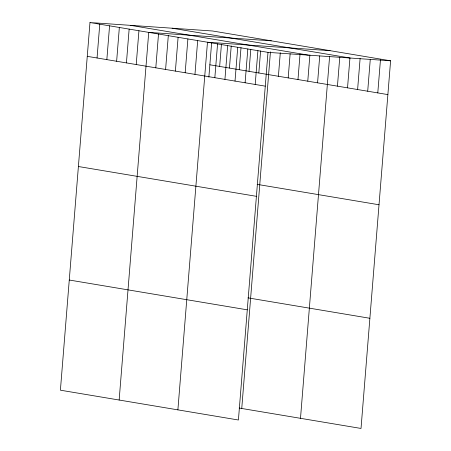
<?xml version="1.0" encoding="UTF-8"?>
<svg xmlns="http://www.w3.org/2000/svg" width="451" height="451" viewBox="0 0 451 451"><rect width="100%" height="100%" fill="white"/><g stroke="black" fill="none" stroke-linecap="round" stroke-linejoin="round"><path stroke-width="0.68" d="M89.98 22.55L60.4 390.194L238.416 420.005L267.995 52.361L89.98 22.55L212.584 30.995L390.6 60.806L361.02 428.45L239.137 408.042M97.05 57.982L99.772 24.191M106.842 59.622L109.565 25.831M116.634 61.263L119.352 27.466M126.427 62.903L129.144 29.106M136.213 64.544L138.936 30.747M119.149 400.031L148.729 32.387L271.327 40.832M155.798 67.819L158.515 34.028M165.59 69.46L168.308 35.668M175.383 71.1L178.1 37.303M185.169 72.741L187.892 38.944M194.962 74.381L197.679 40.584M177.891 409.869L207.471 42.225L330.076 50.67M208.864 77.189L211.637 42.721M214.839 77.707L217.562 43.91M219.654 66.432L221.43 44.361M224.931 79.399L227.648 45.602M229.446 68.073L231.222 46.002M235.016 81.084L237.733 47.293M239.233 69.713L241.009 47.643M245.102 82.775L247.825 48.979M249.025 71.348L250.801 49.277M255.193 84.467L257.91 50.67M258.818 72.989L260.593 50.918M241.747 408.476L270.442 51.871M278.402 76.27L280.285 52.818M288.189 77.91L290.134 53.77M297.981 79.545L300.033 54.03M307.774 81.186L309.882 54.977M317.566 82.826L319.725 55.93M300.496 418.314L329.63 56.189M337.444 86.152L339.772 57.187M347.529 87.844L349.914 58.19M357.615 89.535L360.112 58.495M367.706 91.22L370.26 59.498M377.791 92.912L380.458 59.808M267.995 52.361L390.6 60.806M172.124 28.21L350.139 58.021M130.44 25.335L308.456 55.146M209.862 64.792L387.883 94.603M87.263 56.347L265.278 86.152M257.132 184.363L379.015 204.771M78.395 166.515L256.416 196.326M247.999 297.869L369.882 318.282M69.262 280.026L247.283 309.831"/></g></svg>
